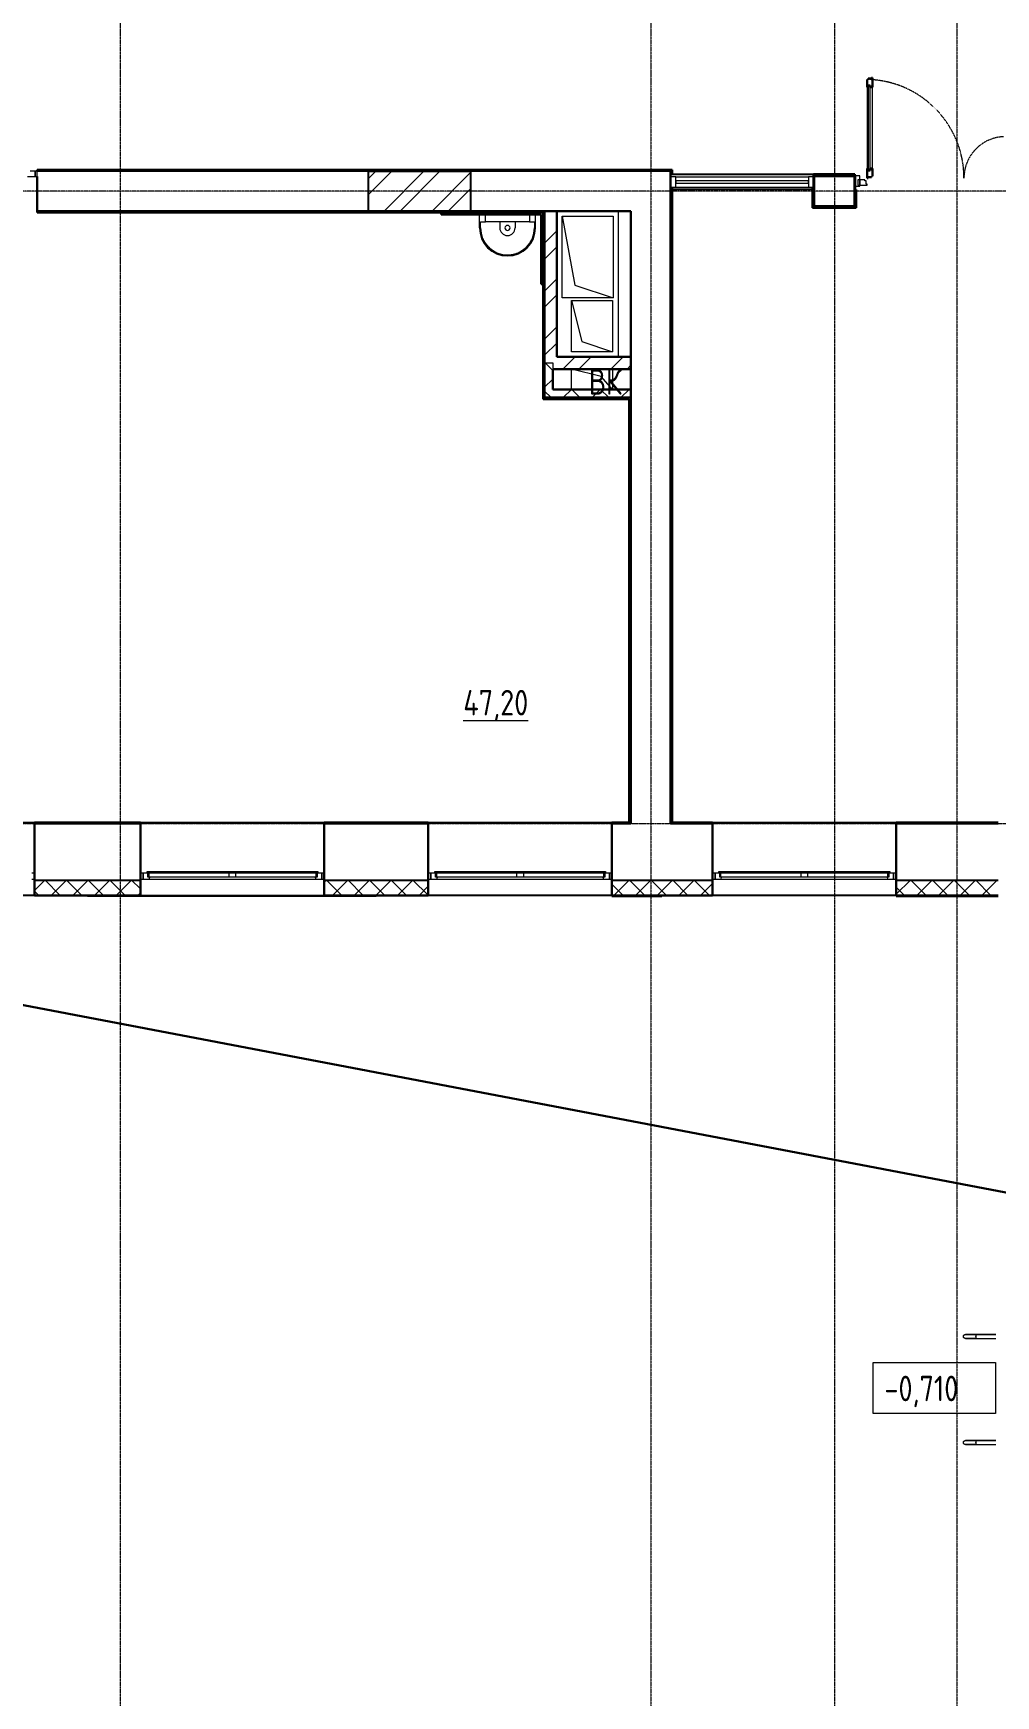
# Model space of a CAD drawing. Header units: millimetres. Extents: x -695119 to 412940, y -249585 to 622758.
# Drawn here: x 120211 to 129645, y -76013 to -59723 of the extents above; entities that cross this region are included whole.
import ezdxf

# ---------------------------------------------------------------- set-up
doc = ezdxf.new("R2010")
doc.units = ezdxf.units.MM
doc.linetypes.add('ADSK_Линия сетки', pattern=[25, 20, -2.5, 0, -2.5])
doc.linetypes.add('ADSK_Штриховая_ш2 п1_5', pattern=[4.5, 3, -1.5])
for name, color, linetype, lineweight in [('_Схема', 5, 'Continuous', 30), ('Импосты витража', 8, 'Continuous', 9), ('Каркас_Импост', 8, 'Continuous', 9), ('Линии', 7, 'Continuous', 9), ('Марки помещений', 8, 'Continuous', 20), ('Монтажный зазор', 8, 'Continuous', 9), ('Несущие колонны', 252, 'Continuous', 18), ('Ограждение', 8, 'Continuous', 9), ('Окна', 252, 'Continuous', 9), ('Оси', 252, 'Continuous', 9), ('Остекление', 8, 'Continuous', 9), ('Открывание', 8, 'ADSK_Штриховая_ш2 п1_5', 9), ('Панели витража', 8, 'Continuous', 9), ('Панель', 252, 'Continuous', 30), ('Перекрытия', 7, 'Continuous', 18), ('Сантехнические приборы', 8, 'Continuous', 18), ('Стены разрез', 7, 'Continuous', 30), ('Стены штриховка', 7, 'Continuous', 9), ('Текстовые примечания', 7, 'Continuous', 9)]:
    doc.layers.add(name, color=color, linetype=linetype, lineweight=lineweight)
doc.layers.add('Стены', color=194, linetype='Continuous')
doc.styles.add('GOST 2.304 type A_1', font='', dxfattribs={"height": 350})
doc.styles.get('GOST 2.304 type A_1').set_extended_font_data('GOST 2.304 type A')

# ---------------------------------------------------------------- blocks, each defined once
blk = doc.blocks.new('1 этаж')
at = {"color": 251, "lineweight": 18, "true_color": 0x636466}
for p, q in [((-49425, -143492), (-49425, -142692)), ((-49425, -142692), (-48925, -142692)), ((-49425, -142692), (-49300, -143367)), ((-48925, -142692), (-48925, -143492)), ((-48876, -142642), (-48876, -144070)), ((-48925, -143492), (-49425, -143492)), ((-49300, -143367), (-48925, -143492)), ((-49331, -144020), (-49331, -143520)), ((-49331, -143520), (-48931, -143520)), ((-49331, -143520), (-49231, -143920)), ((-48931, -143520), (-48931, -144020)), ((-49231, -143920), (-48931, -144020)), ((-48931, -144020), (-49331, -144020)), ((-49041, -144264), (-49331, -144190)), ((-49331, -144390), (-49331, -144190)), ((-48931, -144390), (-49041, -144264)), ((-48931, -144190), (-48931, -144390))]:
    blk.add_line(p, q, dxfattribs=at)
at = {"layer": 'Импосты витража', "color": 251, "lineweight": 18, "true_color": 0x636466, "extrusion": (0, 0, -1)}
for p, q in [((-48311, -142307), (-48361, -142307)), ((-48361, -142307), (-48361, -142407)), ((-48311, -142407), (-48311, -142307)), ((-48361, -142407), (-48311, -142407))]:
    blk.add_line(p, q, dxfattribs=at)
at = {"layer": 'Импосты витража', "color": 251, "true_color": 0x636466}
for p, q in [((-48311, -142307), (-47011, -142307)), ((-48311, -142407), (-47011, -142407))]:
    blk.add_line(p, q, dxfattribs=at)
at = {"layer": 'Импосты витража', "color": 251, "lineweight": 18, "true_color": 0x636466}
for p, q in [((-46961, -142307), (-47011, -142307)), ((-47011, -142307), (-47011, -142407)), ((-46961, -142357), (-46961, -142307)), ((-46506, -142297), (-46556, -142297)), ((-46556, -142297), (-46556, -142397)), ((-46506, -142337), (-46506, -142297)), ((-47011, -142407), (-46961, -142407)), ((-46556, -142397), (-46506, -142397)), ((-46506, -142397), (-46506, -142387))]:
    blk.add_line(p, q, dxfattribs=at)
at = {"layer": 'Каркас_Импост', "color": 251, "true_color": 0x636466}
for p, q in [((-54663, -142302), (-54591, -142302)), ((-54591, -142252), (-54640, -142252)), ((-54591, -142302), (-54591, -142252)), ((-46457, -142337), (-46506, -142337)), ((-46506, -142337), (-46506, -142387)), ((-46457, -142345), (-46457, -142337)), ((-46443, -142345), (-46457, -142345)), ((-46443, -142379), (-46443, -142345)), ((-46506, -142387), (-46434, -142387)), ((-46434, -142379), (-46443, -142379)), ((-46434, -142387), (-46434, -142379)), ((-53493, -149112), (-52671, -149112)), ((-53493, -149129), (-53493, -149112)), ((-52671, -149129), (-53493, -149129)), ((-53473, -149170), (-53473, -149129)), ((-52691, -149170), (-53473, -149170)), ((-53471, -149187), (-51840, -149187)), ((-52691, -149129), (-52691, -149170)), ((-52621, -149170), (-52691, -149170)), ((-52671, -149112), (-52641, -149112)), ((-52671, -149112), (-52671, -149129)), ((-52641, -149129), (-52671, -149129)), ((-52641, -149112), (-51819, -149112)), ((-52641, -149129), (-52641, -149112)), ((-51819, -149129), (-52641, -149129)), ((-52621, -149170), (-52621, -149129)), ((-51839, -149170), (-52621, -149170)), ((-51839, -149129), (-51839, -149170)), ((-51819, -149112), (-51819, -149129)), ((-50673, -149112), (-49851, -149112)), ((-50673, -149129), (-50673, -149112)), ((-49851, -149129), (-50673, -149129)), ((-50653, -149170), (-50653, -149129)), ((-49871, -149170), (-50653, -149170)), ((-50651, -149187), (-49020, -149187)), ((-49871, -149129), (-49871, -149170)), ((-49801, -149170), (-49871, -149170)), ((-49851, -149112), (-49821, -149112)), ((-49851, -149112), (-49851, -149129)), ((-49821, -149129), (-49851, -149129)), ((-49821, -149112), (-48999, -149112)), ((-49821, -149129), (-49821, -149112)), ((-48999, -149129), (-49821, -149129)), ((-49801, -149170), (-49801, -149129)), ((-49019, -149170), (-49801, -149170)), ((-49019, -149129), (-49019, -149170)), ((-48999, -149112), (-48999, -149129)), ((-47888, -149112), (-47066, -149112)), ((-47888, -149129), (-47888, -149112)), ((-47066, -149129), (-47888, -149129)), ((-47868, -149170), (-47868, -149129)), ((-47086, -149170), (-47868, -149170)), ((-47866, -149187), (-46235, -149187)), ((-47086, -149129), (-47086, -149170)), ((-47016, -149170), (-47086, -149170)), ((-47066, -149112), (-47036, -149112)), ((-47066, -149112), (-47066, -149129)), ((-47036, -149129), (-47066, -149129)), ((-47036, -149112), (-46214, -149112)), ((-47036, -149129), (-47036, -149112)), ((-46214, -149129), (-47036, -149129)), ((-47016, -149170), (-47016, -149129)), ((-46234, -149170), (-47016, -149170)), ((-46234, -149129), (-46234, -149170)), ((-46214, -149112), (-46214, -149129))]:
    blk.add_line(p, q, dxfattribs=at)
at = {"layer": 'Каркас_Импост', "color": 251, "lineweight": 18, "true_color": 0x636466}
for p, q in [((-53493, -149129), (-53531, -149129)), ((-53531, -149129), (-53531, -149187)), ((-53531, -149187), (-53471, -149187)), ((-53485, -149170), (-53485, -149129)), ((-53473, -149170), (-53485, -149170)), ((-53471, -149187), (-53467, -149170)), ((-51845, -149170), (-51840, -149187)), ((-51840, -149187), (-51781, -149187)), ((-51827, -149170), (-51839, -149170)), ((-51827, -149129), (-51827, -149170)), ((-51781, -149129), (-51819, -149129)), ((-51781, -149187), (-51781, -149129)), ((-50673, -149129), (-50711, -149129)), ((-50711, -149129), (-50711, -149187)), ((-50711, -149187), (-50651, -149187)), ((-50665, -149170), (-50665, -149129)), ((-50653, -149170), (-50665, -149170)), ((-50651, -149187), (-50647, -149170)), ((-49025, -149170), (-49020, -149187)), ((-49020, -149187), (-48961, -149187)), ((-49007, -149170), (-49019, -149170)), ((-49007, -149129), (-49007, -149170)), ((-48961, -149129), (-48999, -149129)), ((-48961, -149187), (-48961, -149129)), ((-47888, -149129), (-47926, -149129)), ((-47926, -149129), (-47926, -149187)), ((-47926, -149187), (-47866, -149187)), ((-47880, -149170), (-47880, -149129)), ((-47868, -149170), (-47880, -149170)), ((-47866, -149187), (-47862, -149170)), ((-46240, -149170), (-46235, -149187)), ((-46235, -149187), (-46176, -149187)), ((-46222, -149170), (-46234, -149170)), ((-46222, -149129), (-46222, -149170)), ((-46176, -149129), (-46214, -149129)), ((-46176, -149187), (-46176, -149129))]:
    blk.add_line(p, q, dxfattribs=at)
at = {"layer": 'Линии', "color": 251, "true_color": 0x636466}
for p, q in [((-46376, -153924), (-45176, -153924)), ((-46376, -154424), (-46376, -153924)), ((-45176, -153924), (-45176, -154424)), ((-45176, -154424), (-46376, -154424))]:
    blk.add_line(p, q, dxfattribs=at)
at = {"layer": 'Монтажный зазор', "color": 251, "true_color": 0x636466}
for p, q in [((-54571, -142252), (-54591, -142252)), ((-54591, -142252), (-54591, -142302)), ((-54591, -142302), (-54571, -142302)), ((-54571, -142302), (-54571, -142252)), ((-46526, -142337), (-46526, -142387)), ((-46506, -142337), (-46526, -142337)), ((-46506, -142387), (-46506, -142337)), ((-46526, -142387), (-46506, -142387))]:
    blk.add_line(p, q, dxfattribs=at)
at = {"layer": 'Несущие колонны', "color": 251, "lineweight": 40, "true_color": 0x636466}
for p, q in [((-46956, -142297), (-46556, -142297)), ((-46956, -142597), (-46956, -142297)), ((-46556, -142297), (-46956, -142297)), ((-46556, -142297), (-46556, -142597)), ((-46556, -142597), (-46556, -142297)), ((-46956, -142417), (-46956, -142597)), ((-46556, -142597), (-46956, -142597)), ((-46956, -142597), (-46556, -142597))]:
    blk.add_line(p, q, dxfattribs=at)
at = {"layer": 'Несущие колонны', "color": 251, "true_color": 0x636466}
blk.add_line((-46956, -142297), (-46956, -142417), dxfattribs=at)
at = {"layer": 'Ограждение', "color": 251, "true_color": 0x636466}
for p, q in [((-45173, -153649), (-45371, -153649)), ((-45371, -153649), (-45371, -153689)), ((-45371, -153649), (-45173, -153649)), ((-45371, -153649), (-45371, -153689)), ((-45371, -153649), (-45173, -153649)), ((-45371, -153667), (-45371, -153671)), ((-45371, -153669), (-45371, -153667)), ((-45371, -153671), (-45371, -153669)), ((-45371, -153689), (-45173, -153689)), ((-45371, -153689), (-45173, -153689)), ((-45371, -153689), (-45173, -153689)), ((-45173, -154689), (-45371, -154689)), ((-45371, -154689), (-45371, -154729)), ((-45371, -154689), (-45173, -154689)), ((-45371, -154707), (-45371, -154711)), ((-45371, -154709), (-45371, -154707)), ((-45371, -154711), (-45371, -154709)), ((-45371, -154729), (-45173, -154729)), ((-45371, -154729), (-45173, -154729))]:
    blk.add_line(p, q, dxfattribs=at)
at = {"layer": 'Ограждение', "color": 251, "true_color": 0x636466, "flags": 128}
for points in [[(-45491, -153669), (-45491, -153668), (-45491, -153667), (-45491, -153667), (-45491, -153666), (-45490, -153665), (-45490, -153664), (-45490, -153664), (-45490, -153663), (-45490, -153662), (-45489, -153661), (-45489, -153661), (-45489, -153660), (-45488, -153659), (-45488, -153658), (-45487, -153658), (-45487, -153657), (-45486, -153656), (-45486, -153656), (-45485, -153655), (-45485, -153655), (-45484, -153654), (-45484, -153654), (-45483, -153653), (-45482, -153653), (-45482, -153652), (-45481, -153652), (-45480, -153651), (-45480, -153651), (-45479, -153651), (-45478, -153650), (-45477, -153650), (-45477, -153650), (-45476, -153650), (-45475, -153650), (-45474, -153649), (-45473, -153649), (-45473, -153649), (-45472, -153649), (-45471, -153649), (-45471, -153649)], [(-45471, -153689), (-45472, -153689), (-45472, -153689), (-45473, -153689), (-45474, -153689), (-45475, -153689), (-45476, -153689), (-45476, -153688), (-45477, -153688), (-45478, -153688), (-45479, -153687), (-45479, -153687), (-45480, -153687), (-45481, -153686), (-45481, -153686), (-45482, -153686), (-45483, -153685), (-45483, -153685), (-45484, -153684), (-45485, -153684), (-45485, -153683), (-45486, -153682), (-45486, -153682), (-45487, -153681), (-45487, -153681), (-45488, -153680), (-45488, -153679), (-45488, -153679), (-45489, -153678), (-45489, -153677), (-45489, -153676), (-45490, -153676), (-45490, -153675), (-45490, -153674), (-45490, -153673), (-45491, -153672), (-45491, -153672), (-45491, -153671), (-45491, -153670), (-45491, -153669), (-45491, -153669)], [(-45371, -153649), (-45375, -153649), (-45379, -153649), (-45383, -153649), (-45387, -153649), (-45391, -153649), (-45395, -153649), (-45398, -153649), (-45402, -153649), (-45406, -153649), (-45410, -153649), (-45413, -153649), (-45417, -153649), (-45420, -153649), (-45424, -153649), (-45427, -153649), (-45431, -153649), (-45434, -153649), (-45437, -153649), (-45440, -153649), (-45443, -153649), (-45445, -153649), (-45448, -153649), (-45450, -153649), (-45453, -153649), (-45455, -153649), (-45457, -153649), (-45459, -153649), (-45461, -153649), (-45462, -153649), (-45464, -153649), (-45465, -153649), (-45467, -153649), (-45468, -153649), (-45469, -153649), (-45469, -153649), (-45470, -153649), (-45470, -153649), (-45471, -153649), (-45471, -153649), (-45471, -153649)], [(-45471, -153649), (-45471, -153649), (-45470, -153649), (-45470, -153649), (-45470, -153649), (-45469, -153649), (-45468, -153649), (-45467, -153649), (-45466, -153649), (-45464, -153649), (-45463, -153649), (-45461, -153649), (-45460, -153649), (-45458, -153649), (-45456, -153649), (-45453, -153649), (-45451, -153649), (-45449, -153649), (-45446, -153649), (-45443, -153649), (-45440, -153649), (-45438, -153649), (-45435, -153649), (-45431, -153649), (-45428, -153649), (-45425, -153649), (-45421, -153649), (-45418, -153649), (-45414, -153649), (-45411, -153649), (-45407, -153649), (-45403, -153649), (-45399, -153649), (-45396, -153649), (-45392, -153649), (-45388, -153649), (-45384, -153649), (-45380, -153649), (-45376, -153649), (-45372, -153649), (-45371, -153649)], [(-45371, -153689), (-45375, -153689), (-45379, -153689), (-45383, -153689), (-45387, -153689), (-45391, -153689), (-45395, -153689), (-45398, -153689), (-45402, -153689), (-45406, -153689), (-45410, -153689), (-45413, -153689), (-45417, -153689), (-45420, -153689), (-45424, -153689), (-45427, -153689), (-45431, -153689), (-45434, -153689), (-45437, -153689), (-45440, -153689), (-45443, -153689), (-45445, -153689), (-45448, -153689), (-45450, -153689), (-45453, -153689), (-45455, -153689), (-45457, -153689), (-45459, -153689), (-45461, -153689), (-45462, -153689), (-45464, -153689), (-45465, -153689), (-45467, -153689), (-45468, -153689), (-45469, -153689), (-45469, -153689), (-45470, -153689), (-45470, -153689), (-45471, -153689), (-45471, -153689), (-45471, -153689)], [(-45471, -153689), (-45471, -153689), (-45470, -153689), (-45470, -153689), (-45470, -153689), (-45469, -153689), (-45468, -153689), (-45467, -153689), (-45466, -153689), (-45464, -153689), (-45463, -153689), (-45461, -153689), (-45460, -153689), (-45458, -153689), (-45456, -153689), (-45453, -153689), (-45451, -153689), (-45449, -153689), (-45446, -153689), (-45443, -153689), (-45440, -153689), (-45438, -153689), (-45435, -153689), (-45431, -153689), (-45428, -153689), (-45425, -153689), (-45421, -153689), (-45418, -153689), (-45414, -153689), (-45411, -153689), (-45407, -153689), (-45403, -153689), (-45399, -153689), (-45396, -153689), (-45392, -153689), (-45388, -153689), (-45384, -153689), (-45380, -153689), (-45376, -153689), (-45372, -153689), (-45371, -153689)], [(-45491, -154709), (-45491, -154708), (-45491, -154707), (-45491, -154707), (-45491, -154706), (-45490, -154705), (-45490, -154704), (-45490, -154704), (-45490, -154703), (-45490, -154702), (-45489, -154701), (-45489, -154701), (-45489, -154700), (-45488, -154699), (-45488, -154698), (-45487, -154698), (-45487, -154697), (-45486, -154697), (-45486, -154696), (-45485, -154695), (-45485, -154695), (-45484, -154694), (-45484, -154694), (-45483, -154693), (-45482, -154693), (-45482, -154692), (-45481, -154692), (-45480, -154691), (-45480, -154691), (-45479, -154691), (-45478, -154690), (-45477, -154690), (-45477, -154690), (-45476, -154690), (-45475, -154690), (-45474, -154689), (-45473, -154689), (-45473, -154689), (-45472, -154689), (-45471, -154689), (-45471, -154689)], [(-45471, -154729), (-45472, -154729), (-45472, -154729), (-45473, -154729), (-45474, -154729), (-45475, -154729), (-45476, -154729), (-45476, -154728), (-45477, -154728), (-45478, -154728), (-45479, -154727), (-45479, -154727), (-45480, -154727), (-45481, -154726), (-45481, -154726), (-45482, -154726), (-45483, -154725), (-45483, -154725), (-45484, -154724), (-45485, -154724), (-45485, -154723), (-45486, -154722), (-45486, -154722), (-45487, -154721), (-45487, -154721), (-45488, -154720), (-45488, -154719), (-45488, -154719), (-45489, -154718), (-45489, -154717), (-45489, -154716), (-45490, -154716), (-45490, -154715), (-45490, -154714), (-45490, -154713), (-45491, -154712), (-45491, -154712), (-45491, -154711), (-45491, -154710), (-45491, -154709), (-45491, -154709)], [(-45371, -154689), (-45375, -154689), (-45379, -154689), (-45383, -154689), (-45387, -154689), (-45391, -154689), (-45395, -154689), (-45398, -154689), (-45402, -154689), (-45406, -154689), (-45410, -154689), (-45413, -154689), (-45417, -154689), (-45420, -154689), (-45424, -154689), (-45427, -154689), (-45431, -154689), (-45434, -154689), (-45437, -154689), (-45440, -154689), (-45443, -154689), (-45445, -154689), (-45448, -154689), (-45450, -154689), (-45453, -154689), (-45455, -154689), (-45457, -154689), (-45459, -154689), (-45461, -154689), (-45462, -154689), (-45464, -154689), (-45465, -154689), (-45467, -154689), (-45468, -154689), (-45469, -154689), (-45469, -154689), (-45470, -154689), (-45470, -154689), (-45471, -154689), (-45471, -154689), (-45471, -154689)], [(-45471, -154689), (-45471, -154689), (-45470, -154689), (-45470, -154689), (-45470, -154689), (-45469, -154689), (-45468, -154689), (-45467, -154689), (-45466, -154689), (-45464, -154689), (-45463, -154689), (-45461, -154689), (-45460, -154689), (-45458, -154689), (-45456, -154689), (-45453, -154689), (-45451, -154689), (-45449, -154689), (-45446, -154689), (-45443, -154689), (-45440, -154689), (-45438, -154689), (-45435, -154689), (-45431, -154689), (-45428, -154689), (-45425, -154689), (-45421, -154689), (-45418, -154689), (-45414, -154689), (-45411, -154689), (-45407, -154689), (-45403, -154689), (-45399, -154689), (-45396, -154689), (-45392, -154689), (-45388, -154689), (-45384, -154689), (-45380, -154689), (-45376, -154689), (-45372, -154689), (-45371, -154689)], [(-45371, -154729), (-45375, -154729), (-45379, -154729), (-45383, -154729), (-45387, -154729), (-45391, -154729), (-45395, -154729), (-45398, -154729), (-45402, -154729), (-45406, -154729), (-45410, -154729), (-45413, -154729), (-45417, -154729), (-45420, -154729), (-45424, -154729), (-45427, -154729), (-45431, -154729), (-45434, -154729), (-45437, -154729), (-45440, -154729), (-45443, -154729), (-45445, -154729), (-45448, -154729), (-45450, -154729), (-45453, -154729), (-45455, -154729), (-45457, -154729), (-45459, -154729), (-45461, -154729), (-45462, -154729), (-45464, -154729), (-45465, -154729), (-45467, -154729), (-45468, -154729), (-45469, -154729), (-45469, -154729), (-45470, -154729), (-45470, -154729), (-45471, -154729), (-45471, -154729), (-45471, -154729)], [(-45471, -154729), (-45471, -154729), (-45470, -154729), (-45470, -154729), (-45470, -154729), (-45469, -154729), (-45468, -154729), (-45467, -154729), (-45466, -154729), (-45464, -154729), (-45463, -154729), (-45461, -154729), (-45460, -154729), (-45458, -154729), (-45456, -154729), (-45453, -154729), (-45451, -154729), (-45449, -154729), (-45446, -154729), (-45443, -154729), (-45440, -154729), (-45438, -154729), (-45435, -154729), (-45431, -154729), (-45428, -154729), (-45425, -154729), (-45421, -154729), (-45418, -154729), (-45414, -154729), (-45411, -154729), (-45407, -154729), (-45403, -154729), (-45399, -154729), (-45396, -154729), (-45392, -154729), (-45388, -154729), (-45384, -154729), (-45380, -154729), (-45376, -154729), (-45372, -154729), (-45371, -154729)]]:
    blk.add_lwpolyline(points, dxfattribs=at)
at = {"layer": 'Окна', "color": 251, "true_color": 0x636466}
for p, q in [((-54596, -149129), (-54621, -149129)), ((-54621, -149187), (-54596, -149187)), ((-53531, -149129), (-53556, -149129)), ((-53556, -149187), (-53531, -149187)), ((-53531, -149187), (-53531, -149129)), ((-51756, -149129), (-51781, -149129)), ((-51781, -149129), (-51781, -149187)), ((-51781, -149187), (-51756, -149187)), ((-50711, -149129), (-50736, -149129)), ((-50736, -149187), (-50711, -149187)), ((-50711, -149187), (-50711, -149129)), ((-48936, -149129), (-48961, -149129)), ((-48961, -149129), (-48961, -149187)), ((-48961, -149187), (-48936, -149187)), ((-47926, -149129), (-47951, -149129)), ((-47951, -149187), (-47926, -149187)), ((-47926, -149187), (-47926, -149129)), ((-46151, -149129), (-46176, -149129)), ((-46176, -149129), (-46176, -149187)), ((-46176, -149187), (-46151, -149187))]:
    blk.add_line(p, q, dxfattribs=at)
at = {"layer": 'Оси', "color": 251, "linetype": 'ADSK_Линия сетки', "true_color": 0x636466}
for p, q in [((-53756, -131547), (-53756, -160943)), ((-48556, -131547), (-48556, -160943)), ((-46756, -131547), (-46756, -160943)), ((-45556, -131547), (-45556, -160943)), ((4311, -142447), (-72628, -142447)), ((4311, -148647), (-72628, -148647))]:
    blk.add_line(p, q, dxfattribs=at)
at = {"layer": 'Остекление', "color": 251, "true_color": 0x636466}
for p, q in [((-46425, -141411), (-46425, -142243)), ((-46404, -141411), (-46425, -141411)), ((-46404, -142243), (-46404, -141411)), ((-46425, -142243), (-46404, -142243))]:
    blk.add_line(p, q, dxfattribs=at)
at = {"layer": 'Открывание', "color": 251, "true_color": 0x636466}
for centre, radius, start, end in [((-46452, -142319), 966, 0, 88.9323), ((-45080, -142319), 406, 92.541, 180)]:
    blk.add_arc(centre, radius, start, end, dxfattribs=at)
at = {"layer": 'Панели витража', "color": 251, "lineweight": 18, "true_color": 0x636466}
for p, q in [((-47011, -142345), (-48311, -142345)), ((-48311, -142345), (-48311, -142370)), ((-48311, -142370), (-47011, -142370)), ((-47011, -142370), (-47011, -142345))]:
    blk.add_line(p, q, dxfattribs=at)
at = {"layer": 'Панель', "color": 251, "true_color": 0x636466}
for p, q in [((-46426, -141353), (-46434, -141353)), ((-46434, -141353), (-46434, -141429)), ((-46392, -141344), (-46426, -141344)), ((-46426, -141344), (-46426, -141353)), ((-46384, -141335), (-46392, -141335)), ((-46392, -141335), (-46392, -141344)), ((-46384, -141429), (-46384, -141335)), ((-46425, -141429), (-46434, -141429)), ((-46425, -141411), (-46425, -141429)), ((-46404, -141411), (-46425, -141411)), ((-46404, -141429), (-46404, -141411)), ((-46384, -141429), (-46404, -141429)), ((-46434, -142225), (-46434, -142319)), ((-46425, -142225), (-46434, -142225)), ((-46434, -142319), (-46426, -142319)), ((-46426, -142319), (-46426, -142310)), ((-46426, -142310), (-46392, -142310)), ((-46425, -142243), (-46425, -142225)), ((-46404, -142243), (-46425, -142243)), ((-46404, -142225), (-46404, -142243)), ((-46384, -142225), (-46404, -142225)), ((-46392, -142310), (-46392, -142301)), ((-46392, -142301), (-46384, -142301)), ((-46384, -142301), (-46384, -142225))]:
    blk.add_line(p, q, dxfattribs=at)
at = {"layer": 'Панель', "color": 251, "lineweight": 9, "true_color": 0x636466}
for p, q in [((-46434, -141429), (-46434, -142225)), ((-46384, -142225), (-46384, -141429))]:
    blk.add_line(p, q, dxfattribs=at)
at = {"layer": 'Перекрытия', "color": 251, "true_color": 0x636466}
for p, q in [((-49331, -143520), (-48931, -143520)), ((-49331, -144020), (-49331, -143520)), ((-48931, -143520), (-48931, -144020)), ((-48931, -144020), (-49331, -144020)), ((-49331, -144390), (-49331, -144190)), ((-48931, -144190), (-48931, -144390))]:
    blk.add_line(p, q, dxfattribs=at)
at = {"layer": 'Сантехнические приборы', "color": 251, "true_color": 0x636466}
for p, q in [((-50235, -142807), (-50235, -142677)), ((-50175, -142747), (-50175, -142677)), ((-49745, -142677), (-49745, -142747)), ((-49685, -142807), (-49685, -142677)), ((-50225, -142747), (-50175, -142747)), ((-50225, -142807), (-50225, -142747)), ((-50165, -142747), (-50175, -142747)), ((-49755, -142747), (-50165, -142747)), ((-50035, -142747), (-50035, -142807)), ((-49885, -142747), (-49885, -142807)), ((-49745, -142747), (-49755, -142747)), ((-49745, -142747), (-49695, -142747)), ((-49695, -142747), (-49695, -142807))]:
    blk.add_line(p, q, dxfattribs=at)
at = {"layer": 'Сантехнические приборы', "color": 251, "true_color": 0x636466, "flags": 128}
blk.add_lwpolyline([(-50225, -142807), (-50225, -142818), (-50224, -142829), (-50223, -142839), (-50221, -142850), (-50220, -142860), (-50217, -142870), (-50215, -142881), (-50211, -142891), (-50208, -142901), (-50204, -142911), (-50200, -142920), (-50195, -142930), (-50190, -142939), (-50184, -142948), (-50179, -142957), (-50172, -142966), (-50166, -142974), (-50159, -142982), (-50152, -142990), (-50144, -142997), (-50137, -143005), (-50129, -143012), (-50120, -143018), (-50112, -143024), (-50103, -143030), (-50094, -143036), (-50085, -143041), (-50075, -143046), (-50066, -143050), (-50056, -143054), (-50046, -143058), (-50036, -143061), (-50026, -143064), (-50015, -143067), (-50005, -143069), (-49994, -143070), (-49984, -143071), (-49973, -143072), (-49963, -143072), (-49952, -143072), (-49942, -143072), (-49931, -143071), (-49920, -143069), (-49910, -143068), (-49900, -143065), (-49889, -143063), (-49879, -143060), (-49869, -143056), (-49859, -143053), (-49850, -143048), (-49840, -143044), (-49831, -143039), (-49822, -143033), (-49813, -143028), (-49804, -143022), (-49795, -143015), (-49787, -143008), (-49779, -143001), (-49772, -142994), (-49764, -142986), (-49757, -142978), (-49751, -142970), (-49744, -142962), (-49738, -142953), (-49733, -142944), (-49727, -142935), (-49723, -142925), (-49718, -142916), (-49714, -142906), (-49710, -142896), (-49707, -142886), (-49704, -142876), (-49701, -142866), (-49699, -142855), (-49697, -142845), (-49696, -142834), (-49695, -142824), (-49695, -142813), (-49695, -142807)], dxfattribs=at)
at = {"layer": 'Сантехнические приборы', "color": 251, "true_color": 0x636466}
for radius, start, end in [(275, 180, 0), (265, 180, 0), (75, 180, 0), (25, 0, 180), (25, 180, 0)]:
    blk.add_arc((-49960, -142807), radius, start, end, dxfattribs=at)
at = {"layer": 'Стены', "color": 251, "true_color": 0x636466}
for p, q in [((-51321, -142252), (-54571, -142252)), ((-51321, -142642), (-51321, -142252)), ((-48361, -142252), (-50321, -142252)), ((-50321, -142252), (-50321, -142642)), ((-48346, -142282), (-46961, -142282)), ((-46956, -142417), (-46956, -142297)), ((-46971, -142432), (-48346, -142432)), ((-56396, -148632), (-54596, -148632)), ((-53556, -148647), (-54596, -148647)), ((-53556, -148632), (-51756, -148632)), ((-50736, -148647), (-51756, -148647)), ((-50736, -148632), (-48936, -148632)), ((-48751, -148647), (-48936, -148647)), ((-47951, -148647), (-48361, -148647)), ((-47951, -148632), (-46151, -148632)), ((-45151, -148647), (-46151, -148647)), ((-54596, -149197), (-53556, -149197)), ((-51756, -149197), (-50736, -149197)), ((-48936, -149197), (-47951, -149197)), ((-46151, -149197), (-45151, -149197)), ((-54596, -149349), (-56396, -149349)), ((-54076, -149354), (-54076, -149349)), ((-51246, -149354), (-54076, -149354)), ((-53556, -149349), (-51756, -149349)), ((-53556, -149349), (-53556, -149354)), ((-51756, -149354), (-51756, -149349)), ((-51246, -149354), (-51246, -149349)), ((-48936, -149349), (-50736, -149349)), ((-46151, -149349), (-47951, -149349))]:
    blk.add_line(p, q, dxfattribs=at)
at = {"layer": 'Стены разрез', "color": 251, "true_color": 0x636466}
for p, q in [((-48346, -142237), (-54571, -142237)), ((-54571, -142237), (-54571, -142252)), ((-54571, -142302), (-54571, -142657)), ((-51321, -142252), (-50321, -142252)), ((-48361, -142252), (-48361, -148647)), ((-48361, -142282), (-48346, -142282)), ((-48346, -142282), (-48346, -142237)), ((-46961, -142282), (-46961, -142417)), ((-46556, -142282), (-46961, -142282)), ((-46956, -142297), (-46556, -142297)), ((-46556, -142297), (-46556, -142282)), ((-48346, -142417), (-48361, -142417)), ((-48346, -148632), (-48346, -142417)), ((-46961, -142417), (-46971, -142417)), ((-46971, -142417), (-46971, -142612)), ((-46956, -142597), (-46956, -142417)), ((-46556, -142432), (-46556, -142597)), ((-46541, -142432), (-46556, -142432)), ((-46541, -142612), (-46541, -142432)), ((-48751, -142642), (-54571, -142642)), ((-49611, -142657), (-54571, -142657)), ((-50611, -142657), (-50611, -142677)), ((-50611, -142677), (-49631, -142677)), ((-49631, -142677), (-49631, -143357)), ((-49611, -144485), (-49611, -142657)), ((-49596, -142642), (-49596, -144470)), ((-49476, -144070), (-49476, -142642)), ((-48751, -142642), (-48751, -148647)), ((-46971, -142612), (-46541, -142612)), ((-46556, -142597), (-46956, -142597)), ((-49631, -143357), (-49611, -143357)), ((-48751, -144070), (-49476, -144070)), ((-49516, -144190), (-48751, -144190)), ((-49516, -144390), (-49516, -144190)), ((-49611, -144485), (-48766, -144485)), ((-49596, -144470), (-48751, -144470)), ((-48751, -144390), (-49516, -144390)), ((-48766, -144485), (-48766, -148632)), ((-54596, -148632), (-54596, -149349)), ((-53556, -148632), (-54596, -148632)), ((-53556, -149349), (-53556, -148632)), ((-51756, -148632), (-51756, -149349)), ((-50736, -148632), (-51756, -148632)), ((-50736, -149349), (-50736, -148632)), ((-48936, -148632), (-48936, -149354)), ((-48766, -148632), (-48936, -148632)), ((-47951, -148632), (-48346, -148632)), ((-47951, -149349), (-47951, -148632)), ((-46151, -148632), (-46151, -149354)), ((-45151, -148632), (-46151, -148632)), ((-54596, -149349), (-53556, -149349)), ((-51756, -149349), (-50736, -149349)), ((-48936, -149349), (-47951, -149349)), ((-48936, -149354), (-48446, -149354)), ((-48446, -149354), (-48446, -149349)), ((-45151, -149349), (-46151, -149349)), ((-46151, -149354), (-45151, -149354))]:
    blk.add_line(p, q, dxfattribs=at)
at = {"layer": 'Стены разрез', "color": 251, "linetype": 'Continuous', "lineweight": 9, "true_color": 0x636466}
for p, q in [((-54550, -142252), (-54535, -142237)), ((-54438, -142252), (-54453, -142237)), ((-54338, -142252), (-54323, -142237)), ((-54225, -142252), (-54240, -142237)), ((-54126, -142252), (-54111, -142237)), ((-54013, -142252), (-54028, -142237)), ((-53913, -142252), (-53898, -142237)), ((-53801, -142252), (-53816, -142237)), ((-53701, -142252), (-53686, -142237)), ((-53589, -142252), (-53604, -142237)), ((-53489, -142252), (-53474, -142237)), ((-53377, -142252), (-53392, -142237)), ((-53277, -142252), (-53262, -142237)), ((-53165, -142252), (-53180, -142237)), ((-53065, -142252), (-53050, -142237)), ((-52953, -142252), (-52968, -142237)), ((-52853, -142252), (-52838, -142237)), ((-52740, -142252), (-52755, -142237)), ((-52641, -142252), (-52626, -142237)), ((-52528, -142252), (-52543, -142237)), ((-52429, -142252), (-52414, -142237)), ((-52316, -142252), (-52331, -142237)), ((-52216, -142252), (-52201, -142237)), ((-52104, -142252), (-52119, -142237)), ((-52004, -142252), (-51989, -142237)), ((-51892, -142252), (-51907, -142237)), ((-51792, -142252), (-51777, -142237)), ((-51680, -142252), (-51695, -142237)), ((-51580, -142252), (-51565, -142237)), ((-51468, -142252), (-51483, -142237)), ((-51368, -142252), (-51353, -142237)), ((-51321, -142323), (-51251, -142252)), ((-51321, -142480), (-51093, -142252)), ((-51321, -142323), (-51251, -142252)), ((-51321, -142480), (-51093, -142252)), ((-51256, -142252), (-51271, -142237)), ((-51169, -142642), (-50779, -142252)), ((-51169, -142642), (-50779, -142252)), ((-51156, -142252), (-51141, -142237)), ((-51043, -142252), (-51058, -142237)), ((-51012, -142642), (-50622, -142252)), ((-51012, -142642), (-50622, -142252)), ((-50944, -142252), (-50929, -142237)), ((-50831, -142252), (-50846, -142237)), ((-50731, -142252), (-50716, -142237)), ((-50698, -142642), (-50321, -142265)), ((-50698, -142642), (-50321, -142265)), ((-50619, -142252), (-50634, -142237)), ((-50519, -142252), (-50504, -142237)), ((-50407, -142252), (-50422, -142237)), ((-50307, -142252), (-50292, -142237)), ((-50195, -142252), (-50210, -142237)), ((-50095, -142252), (-50080, -142237)), ((-49983, -142252), (-49998, -142237)), ((-49883, -142252), (-49868, -142237)), ((-49771, -142252), (-49786, -142237)), ((-49671, -142252), (-49656, -142237)), ((-49559, -142252), (-49574, -142237)), ((-49459, -142252), (-49444, -142237)), ((-49346, -142252), (-49361, -142237)), ((-49247, -142252), (-49232, -142237)), ((-49134, -142252), (-49149, -142237)), ((-49034, -142252), (-49019, -142237)), ((-48922, -142252), (-48937, -142237)), ((-48822, -142252), (-48807, -142237)), ((-48710, -142252), (-48725, -142237)), ((-48610, -142252), (-48595, -142237)), ((-48498, -142252), (-48513, -142237)), ((-48398, -142252), (-48383, -142237)), ((-46961, -142363), (-46956, -142358)), ((-46958, -142297), (-46943, -142282)), ((-46756, -142297), (-46771, -142282)), ((-46746, -142297), (-46731, -142282)), ((-46556, -142285), (-46559, -142282)), ((-50541, -142642), (-50321, -142423)), ((-50541, -142642), (-50321, -142423)), ((-48361, -142427), (-48351, -142417)), ((-46971, -142522), (-46956, -142507)), ((-46956, -142522), (-46971, -142507)), ((-46541, -142512), (-46556, -142497)), ((-46556, -142531), (-46541, -142516)), ((-54531, -142657), (-54516, -142642)), ((-54457, -142657), (-54472, -142642)), ((-54318, -142657), (-54303, -142642)), ((-54245, -142657), (-54260, -142642)), ((-54106, -142657), (-54091, -142642)), ((-54033, -142657), (-54048, -142642)), ((-53894, -142657), (-53879, -142642)), ((-53820, -142657), (-53835, -142642)), ((-53682, -142657), (-53667, -142642)), ((-53608, -142657), (-53623, -142642)), ((-53470, -142657), (-53455, -142642)), ((-53396, -142657), (-53411, -142642)), ((-53258, -142657), (-53243, -142642)), ((-53184, -142657), (-53199, -142642)), ((-53046, -142657), (-53031, -142642)), ((-52972, -142657), (-52987, -142642)), ((-52834, -142657), (-52819, -142642)), ((-52760, -142657), (-52775, -142642)), ((-52621, -142657), (-52606, -142642)), ((-52548, -142657), (-52563, -142642)), ((-52409, -142657), (-52394, -142642)), ((-52335, -142657), (-52350, -142642)), ((-52197, -142657), (-52182, -142642)), ((-52123, -142657), (-52138, -142642)), ((-51985, -142657), (-51970, -142642)), ((-51911, -142657), (-51926, -142642)), ((-51773, -142657), (-51758, -142642)), ((-51699, -142657), (-51714, -142642)), ((-51561, -142657), (-51546, -142642)), ((-51487, -142657), (-51502, -142642)), ((-51349, -142657), (-51334, -142642)), ((-51275, -142657), (-51290, -142642)), ((-51136, -142657), (-51121, -142642)), ((-51063, -142657), (-51078, -142642)), ((-50924, -142657), (-50909, -142642)), ((-50851, -142657), (-50866, -142642)), ((-50712, -142657), (-50697, -142642)), ((-50638, -142657), (-50653, -142642)), ((-50500, -142657), (-50485, -142642)), ((-50426, -142657), (-50441, -142642)), ((-50308, -142677), (-50288, -142657)), ((-50288, -142657), (-50273, -142642)), ((-50214, -142657), (-50229, -142642)), ((-50076, -142657), (-50061, -142642)), ((-50002, -142657), (-50017, -142642)), ((-49884, -142677), (-49864, -142657)), ((-49864, -142657), (-49849, -142642)), ((-49790, -142657), (-49805, -142642)), ((-49652, -142657), (-49637, -142642)), ((-48346, -142617), (-48361, -142602)), ((-48361, -142639), (-48346, -142624)), ((-46865, -142612), (-46880, -142597)), ((-46849, -142612), (-46834, -142597)), ((-46653, -142612), (-46668, -142597)), ((-46637, -142612), (-46622, -142597)), ((-49631, -142849), (-49611, -142829)), ((-49596, -142955), (-49476, -142835)), ((-48346, -142829), (-48361, -142814)), ((-48361, -142852), (-48346, -142837)), ((-49596, -143112), (-49476, -142992)), ((-48346, -143041), (-48361, -143026)), ((-48361, -143064), (-48346, -143049)), ((-49631, -143273), (-49611, -143253)), ((-49596, -143426), (-49476, -143306)), ((-48346, -143253), (-48361, -143238)), ((-48361, -143276), (-48346, -143261)), ((-49596, -143583), (-49476, -143463)), ((-48346, -143465), (-48361, -143450)), ((-48361, -143488), (-48346, -143473)), ((-48346, -143677), (-48361, -143662)), ((-49596, -143897), (-49476, -143777)), ((-48361, -143700), (-48346, -143685)), ((-49596, -144055), (-49476, -143935)), ((-48346, -143889), (-48361, -143874)), ((-48361, -143912), (-48346, -143897)), ((-49516, -144205), (-49590, -144130)), ((-49417, -144190), (-49297, -144070)), ((-49260, -144190), (-49140, -144070)), ((-48946, -144190), (-48826, -144070)), ((-48788, -144190), (-48751, -144153)), ((-48346, -144101), (-48361, -144086)), ((-48361, -144124), (-48346, -144109)), ((-49596, -144369), (-49516, -144289)), ((-48346, -144314), (-48361, -144299)), ((-48361, -144336), (-48346, -144321)), ((-49532, -144470), (-49596, -144407)), ((-49414, -144470), (-49334, -144390)), ((-49250, -144470), (-49330, -144390)), ((-49131, -144470), (-49051, -144390)), ((-48967, -144470), (-49047, -144390)), ((-49020, -144485), (-49020, -144470)), ((-48848, -144470), (-48768, -144390)), ((-48751, -144404), (-48764, -144390)), ((-48346, -144526), (-48361, -144511)), ((-48361, -144549), (-48346, -144534)), ((-48346, -144738), (-48361, -144723)), ((-48361, -144761), (-48346, -144746)), ((-48346, -144950), (-48361, -144935)), ((-48361, -144973), (-48346, -144958)), ((-48346, -145162), (-48361, -145147)), ((-48361, -145185), (-48346, -145170)), ((-48346, -145374), (-48361, -145359)), ((-48361, -145397), (-48346, -145382)), ((-48346, -145586), (-48361, -145571)), ((-48361, -145609), (-48346, -145594)), ((-48346, -145799), (-48361, -145784)), ((-48361, -145821), (-48346, -145806)), ((-48346, -146011), (-48361, -145996)), ((-48361, -146034), (-48346, -146019)), ((-48346, -146223), (-48361, -146208)), ((-48361, -146246), (-48346, -146231)), ((-48346, -146435), (-48361, -146420)), ((-48361, -146458), (-48346, -146443)), ((-48346, -146647), (-48361, -146632)), ((-48361, -146670), (-48346, -146655)), ((-48346, -146859), (-48361, -146844)), ((-48361, -146882), (-48346, -146867)), ((-48346, -147071), (-48361, -147056)), ((-48361, -147094), (-48346, -147079)), ((-48346, -147283), (-48361, -147268)), ((-48361, -147306), (-48346, -147291)), ((-48346, -147496), (-48361, -147481)), ((-48361, -147518), (-48346, -147503)), ((-48346, -147708), (-48361, -147693)), ((-48361, -147731), (-48346, -147716)), ((-48346, -147920), (-48361, -147905)), ((-48361, -147943), (-48346, -147928)), ((-48346, -148132), (-48361, -148117)), ((-48361, -148155), (-48346, -148140)), ((-48346, -148344), (-48361, -148329)), ((-48361, -148367), (-48346, -148352)), ((-48346, -148556), (-48361, -148541)), ((-48361, -148579), (-48346, -148564)), ((-54581, -148647), (-54566, -148632)), ((-54407, -148647), (-54422, -148632)), ((-54369, -148647), (-54354, -148632)), ((-54194, -148647), (-54209, -148632)), ((-54157, -148647), (-54142, -148632)), ((-53982, -148647), (-53997, -148632)), ((-53944, -148647), (-53929, -148632)), ((-53770, -148647), (-53785, -148632)), ((-53732, -148647), (-53717, -148632)), ((-53558, -148647), (-53573, -148632)), ((-51649, -148647), (-51664, -148632)), ((-51611, -148647), (-51596, -148632)), ((-51437, -148647), (-51452, -148632)), ((-51399, -148647), (-51384, -148632)), ((-51225, -148647), (-51240, -148632)), ((-51187, -148647), (-51172, -148632)), ((-51012, -148647), (-51027, -148632)), ((-50975, -148647), (-50960, -148632)), ((-50800, -148647), (-50815, -148632)), ((-50762, -148647), (-50747, -148632)), ((-48891, -148647), (-48906, -148632)), ((-48853, -148647), (-48838, -148632)), ((-48255, -148647), (-48270, -148632)), ((-48217, -148647), (-48202, -148632)), ((-48043, -148647), (-48058, -148632)), ((-48005, -148647), (-47990, -148632)), ((-46133, -148647), (-46148, -148632)), ((-46096, -148647), (-46081, -148632)), ((-45921, -148647), (-45936, -148632)), ((-45883, -148647), (-45868, -148632)), ((-45709, -148647), (-45724, -148632)), ((-45671, -148647), (-45656, -148632)), ((-45497, -148647), (-45512, -148632)), ((-45459, -148647), (-45444, -148632)), ((-45285, -148647), (-45300, -148632)), ((-45247, -148647), (-45232, -148632)), ((-54594, -149297), (-54494, -149197)), ((-54343, -149347), (-54493, -149197)), ((-54432, -149347), (-54282, -149197)), ((-54131, -149347), (-54281, -149197)), ((-54220, -149347), (-54070, -149197)), ((-53919, -149347), (-54069, -149197)), ((-54008, -149347), (-53858, -149197)), ((-53707, -149347), (-53857, -149197)), ((-53796, -149347), (-53646, -149197)), ((-53558, -149284), (-53644, -149197)), ((-51756, -149216), (-51737, -149197)), ((-51585, -149347), (-51735, -149197)), ((-51675, -149347), (-51525, -149197)), ((-51373, -149347), (-51523, -149197)), ((-51462, -149347), (-51312, -149197)), ((-51161, -149347), (-51311, -149197)), ((-51250, -149347), (-51100, -149197)), ((-50949, -149347), (-51099, -149197)), ((-51038, -149347), (-50888, -149197)), ((-50738, -149346), (-50887, -149197)), ((-48917, -149347), (-48767, -149197)), ((-48615, -149347), (-48765, -149197)), ((-48705, -149347), (-48555, -149197)), ((-48403, -149347), (-48553, -149197)), ((-48493, -149347), (-48343, -149197)), ((-48191, -149347), (-48341, -149197)), ((-48281, -149347), (-48131, -149197)), ((-47979, -149347), (-48129, -149197)), ((-46149, -149337), (-46009, -149197)), ((-45858, -149347), (-46008, -149197)), ((-45947, -149347), (-45797, -149197)), ((-45645, -149347), (-45795, -149197)), ((-45735, -149347), (-45585, -149197)), ((-45433, -149347), (-45583, -149197)), ((-45523, -149347), (-45373, -149197)), ((-45221, -149347), (-45371, -149197)), ((-45311, -149347), (-45161, -149197)), ((-54555, -149347), (-54594, -149309)), ((-53873, -149347), (-53874, -149349)), ((-53584, -149347), (-53558, -149321)), ((-51754, -149326), (-51756, -149323)), ((-51623, -149349), (-51624, -149347)), ((-51154, -149349), (-51155, -149347)), ((-50826, -149347), (-50736, -149257)), ((-48827, -149347), (-48936, -149239)), ((-48068, -149347), (-47951, -149230)), ((-46070, -149347), (-46151, -149266)), ((-46131, -149349), (-46134, -149354)), ((-46130, -149347), (-46131, -149349)), ((-45875, -149349), (-45876, -149347)), ((-45874, -149350), (-45875, -149349)), ((-45288, -149349), (-45289, -149347)), ((-45285, -149354), (-45288, -149349))]:
    blk.add_line(p, q, dxfattribs=at)
at = {"layer": 'Стены штриховка', "color": 251, "true_color": 0x636466}
for p, q in [((-46956, -142297), (-46961, -142297)), ((-46956, -142417), (-46961, -142417)), ((-49596, -142657), (-49611, -142657)), ((-49596, -144130), (-49516, -144130)), ((-49516, -144130), (-49516, -144190)), ((-48766, -148632), (-48751, -148632)), ((-54594, -149273), (-54596, -149273)), ((-54594, -149273), (-54594, -149347)), ((-54594, -149347), (-53558, -149347)), ((-53556, -149273), (-53558, -149273)), ((-53558, -149347), (-53558, -149273)), ((-51754, -149273), (-51756, -149273)), ((-51754, -149273), (-51754, -149347)), ((-51754, -149347), (-50738, -149347)), ((-50736, -149273), (-50738, -149273)), ((-50738, -149347), (-50738, -149273)), ((-48934, -149273), (-48936, -149273)), ((-48934, -149273), (-48934, -149347)), ((-48934, -149347), (-47953, -149347)), ((-47951, -149273), (-47953, -149273)), ((-47953, -149347), (-47953, -149273)), ((-46149, -149273), (-46151, -149273)), ((-46149, -149273), (-46149, -149347)), ((-46149, -149347), (-45153, -149347))]:
    blk.add_line(p, q, dxfattribs=at)
at = {"layer": 'Марки помещений', "color": 251, "true_color": 0x636466, "style": 'GOST 2.304 type A_1'}
blk.add_text('%%U47,20', height=250, dxfattribs=at).set_placement((-50393, -147584))
at = {"layer": 'Текстовые примечания', "color": 251, "true_color": 0x636466, "style": 'GOST 2.304 type A_1'}
blk.add_text('ВК', height=250, rotation=360, dxfattribs=at).set_placement((-49164, -144441))
blk.add_text('-0,710', height=250, dxfattribs=at).set_placement((-46265, -154304))

msp = doc.modelspace()

# ---------------------------------------------------------------- linework, layer by layer
at = {"layer": '_Схема', "color": 5}
msp.add_line((258216.67, -95568.6), (-161934.199, -15488.828), dxfattribs=at)

# ---------------------------------------------------------------- block references
msp.add_blockref('1 этаж', (174819.19, 81176.937))

doc.saveas('drawing.dxf')
